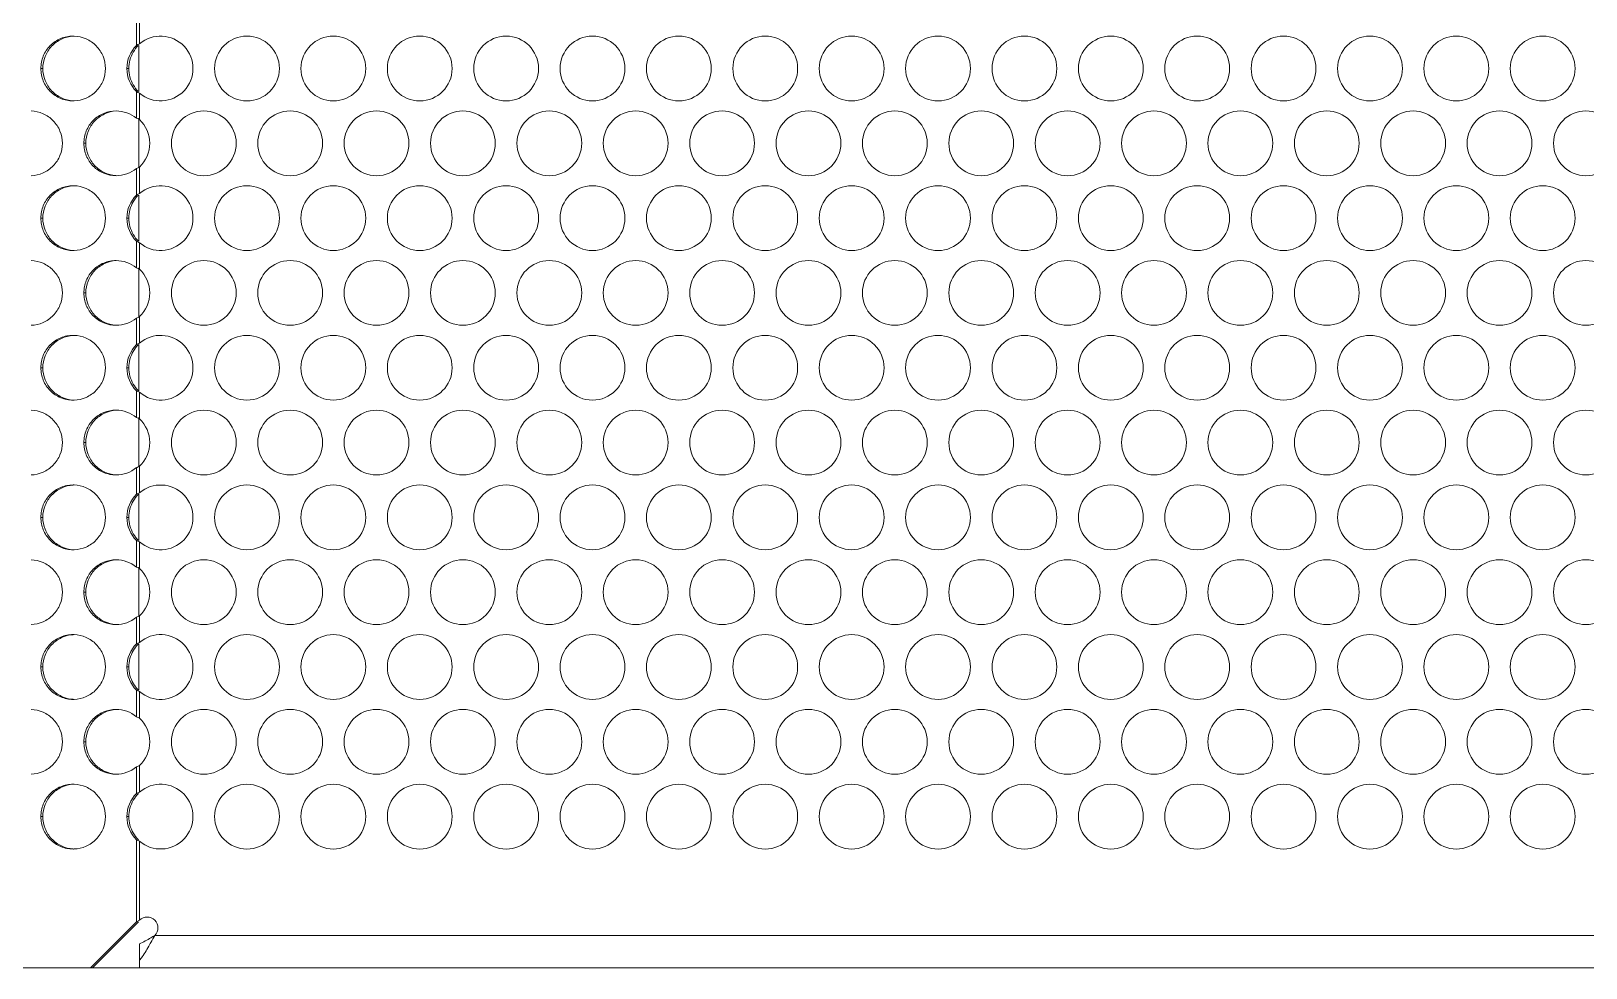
# Model space of a CAD drawing. Header units: millimetres. Extents: x 0 to 2524, y 0 to 1785.
# Drawn here: x 257.1 to 329.1, y 1207 to 1250.3 of the extents above; entities that cross this region are included whole.
import ezdxf

# ---------------------------------------------------------------- set-up
doc = ezdxf.new("R2010")
doc.units = ezdxf.units.MM
doc.header["$LTSCALE"] = 0.1
doc.layers.get('0').update_dxf_attribs({"lineweight": 13})
doc.layers.add('标注', color=251, linetype='Continuous', lineweight=9)

msp = doc.modelspace()

# ---------------------------------------------------------------- linework, layer by layer
msp.add_line((226.157, 1206.968), (907.065, 1206.968))
at = {"layer": '标注'}
for p, q in [((261.95, 1250.915), (261.95, 1249.683)), ((262.087, 1250.981), (262.087, 1249.752)), ((262.065, 1247.545), (262.065, 1249.683)), ((257.613, 1248.614), (257.521, 1248.614)), ((261.596, 1248.614), (261.504, 1248.614)), ((261.95, 1247.545), (261.95, 1246.312)), ((262.087, 1247.476), (262.087, 1246.247)), ((262.065, 1244.053), (262.065, 1246.312)), ((259.604, 1245.15), (259.512, 1245.15)), ((261.95, 1243.987), (261.95, 1242.755)), ((262.087, 1244.053), (262.087, 1242.824)), ((262.065, 1240.617), (262.065, 1242.755)), ((257.613, 1241.686), (257.521, 1241.686)), ((261.596, 1241.686), (261.504, 1241.686)), ((261.95, 1240.617), (261.95, 1239.384)), ((262.087, 1240.548), (262.087, 1239.319)), ((262.065, 1237.125), (262.065, 1239.384)), ((259.604, 1238.222), (259.512, 1238.222)), ((261.95, 1237.059), (261.95, 1235.827)), ((262.087, 1237.125), (262.087, 1235.896)), ((262.065, 1233.688), (262.065, 1235.827)), ((257.613, 1234.758), (257.521, 1234.758)), ((261.596, 1234.758), (261.504, 1234.758)), ((261.95, 1233.688), (261.95, 1232.456)), ((262.087, 1233.619), (262.087, 1232.39)), ((262.065, 1230.196), (262.065, 1232.456)), ((259.604, 1231.293), (259.512, 1231.293)), ((261.95, 1230.131), (261.95, 1228.898)), ((262.087, 1230.196), (262.087, 1228.967)), ((262.065, 1226.76), (262.065, 1228.898)), ((257.613, 1227.829), (257.521, 1227.829)), ((261.596, 1227.829), (261.504, 1227.829)), ((261.95, 1226.76), (261.95, 1225.528)), ((262.087, 1226.691), (262.087, 1225.462)), ((262.065, 1223.268), (262.065, 1225.528)), ((259.604, 1224.365), (259.512, 1224.365)), ((261.95, 1223.203), (261.95, 1221.97)), ((262.087, 1223.268), (262.087, 1222.039)), ((262.065, 1219.832), (262.065, 1221.97)), ((257.613, 1220.901), (257.521, 1220.901)), ((261.596, 1220.901), (261.504, 1220.901)), ((261.95, 1219.832), (261.95, 1218.6)), ((262.087, 1219.763), (262.087, 1218.534)), ((259.604, 1217.437), (259.512, 1217.437)), ((261.95, 1216.274), (261.95, 1215.042)), ((262.087, 1216.34), (262.087, 1215.111)), ((257.613, 1213.973), (257.521, 1213.973)), ((261.596, 1213.973), (261.504, 1213.973)), ((261.95, 1212.904), (261.95, 1209.1)), ((262.087, 1212.835), (262.087, 1209.175)), ((259.827, 1206.968), (261.95, 1209.1)), ((259.919, 1206.968), (262.042, 1209.1)), ((262.087, 1209.175), (261.95, 1209.1)), ((262.087, 1208.087), (262.087, 1206.968)), ((262.795, 1208.468), (421.565, 1208.468))]:
    msp.add_line(p, q, dxfattribs=at)
for centre in [(267.065, 1248.614), (271.065, 1248.614), (275.065, 1248.614), (279.065, 1248.614), (283.065, 1248.614), (287.065, 1248.614), (291.065, 1248.614), (295.065, 1248.614), (299.065, 1248.614), (303.065, 1248.614), (307.065, 1248.614), (311.065, 1248.614), (315.065, 1248.614), (319.065, 1248.614), (323.065, 1248.614), (327.065, 1248.614), (265.065, 1245.15), (265.065, 1245.15), (269.065, 1245.15), (273.065, 1245.15), (277.065, 1245.15), (281.065, 1245.15), (285.065, 1245.15), (289.065, 1245.15), (293.065, 1245.15), (297.065, 1245.15), (301.065, 1245.15), (305.065, 1245.15), (309.065, 1245.15), (313.065, 1245.15), (317.065, 1245.15), (321.065, 1245.15), (325.065, 1245.15), (329.065, 1245.15), (267.065, 1241.686), (271.065, 1241.686), (275.065, 1241.686), (279.065, 1241.686), (283.065, 1241.686), (287.065, 1241.686), (291.065, 1241.686), (295.065, 1241.686), (299.065, 1241.686), (303.065, 1241.686), (307.065, 1241.686), (311.065, 1241.686), (315.065, 1241.686), (319.065, 1241.686), (323.065, 1241.686), (327.065, 1241.686), (265.065, 1238.222), (265.065, 1238.222), (269.065, 1238.222), (273.065, 1238.222), (277.065, 1238.222), (281.065, 1238.222), (285.065, 1238.222), (289.065, 1238.222), (293.065, 1238.222), (297.065, 1238.222), (301.065, 1238.222), (305.065, 1238.222), (309.065, 1238.222), (313.065, 1238.222), (317.065, 1238.222), (321.065, 1238.222), (325.065, 1238.222), (329.065, 1238.222), (267.065, 1234.758), (271.065, 1234.758), (275.065, 1234.758), (279.065, 1234.758), (283.065, 1234.758), (287.065, 1234.758), (291.065, 1234.758), (295.065, 1234.758), (299.065, 1234.758), (303.065, 1234.758), (307.065, 1234.758), (311.065, 1234.758), (315.065, 1234.758), (319.065, 1234.758), (323.065, 1234.758), (327.065, 1234.758), (265.065, 1231.293), (265.065, 1231.293), (269.065, 1231.293), (273.065, 1231.293), (277.065, 1231.293), (281.065, 1231.293), (285.065, 1231.293), (289.065, 1231.293), (293.065, 1231.293), (297.065, 1231.293), (301.065, 1231.293), (305.065, 1231.293), (309.065, 1231.293), (313.065, 1231.293), (317.065, 1231.293), (321.065, 1231.293), (325.065, 1231.293), (329.065, 1231.293), (267.065, 1227.829), (271.065, 1227.829), (275.065, 1227.829), (279.065, 1227.829), (283.065, 1227.829), (287.065, 1227.829), (291.065, 1227.829), (295.065, 1227.829), (299.065, 1227.829), (303.065, 1227.829), (307.065, 1227.829), (311.065, 1227.829), (315.065, 1227.829), (319.065, 1227.829), (323.065, 1227.829), (327.065, 1227.829), (265.065, 1224.365), (265.065, 1224.365), (269.065, 1224.365), (273.065, 1224.365), (277.065, 1224.365), (281.065, 1224.365), (285.065, 1224.365), (289.065, 1224.365), (293.065, 1224.365), (297.065, 1224.365), (301.065, 1224.365), (305.065, 1224.365), (309.065, 1224.365), (313.065, 1224.365), (317.065, 1224.365), (321.065, 1224.365), (325.065, 1224.365), (329.065, 1224.365), (267.065, 1220.901), (267.065, 1220.901), (271.065, 1220.901), (271.065, 1220.901), (275.065, 1220.901), (275.065, 1220.901), (279.065, 1220.901), (279.065, 1220.901), (283.065, 1220.901), (283.065, 1220.901), (287.065, 1220.901), (287.065, 1220.901), (291.065, 1220.901), (291.065, 1220.901), (295.065, 1220.901), (295.065, 1220.901), (299.065, 1220.901), (299.065, 1220.901), (303.065, 1220.901), (303.065, 1220.901), (307.065, 1220.901), (307.065, 1220.901), (311.065, 1220.901), (311.065, 1220.901), (315.065, 1220.901), (315.065, 1220.901), (319.065, 1220.901), (319.065, 1220.901), (323.065, 1220.901), (323.065, 1220.901), (327.065, 1220.901), (327.065, 1220.901), (265.065, 1217.437), (269.065, 1217.437), (273.065, 1217.437), (277.065, 1217.437), (281.065, 1217.437), (285.065, 1217.437), (289.065, 1217.437), (293.065, 1217.437), (297.065, 1217.437), (301.065, 1217.437), (305.065, 1217.437), (309.065, 1217.437), (313.065, 1217.437), (317.065, 1217.437), (321.065, 1217.437), (325.065, 1217.437), (329.065, 1217.437), (267.065, 1213.973), (271.065, 1213.973), (275.065, 1213.973), (279.065, 1213.973), (283.065, 1213.973), (287.065, 1213.973), (291.065, 1213.973), (295.065, 1213.973), (299.065, 1213.973), (303.065, 1213.973), (307.065, 1213.973), (311.065, 1213.973), (315.065, 1213.973), (319.065, 1213.973), (323.065, 1213.973), (327.065, 1213.973)]:
    msp.add_circle(centre, 1.5, dxfattribs=at)
for centre, radius, start, end in [((259.014, 1248.641), 1.473, 88.20493, 89.99913), ((263.065, 1248.614), 1.5, 229.35667, 130.64333), ((263.007, 1248.615), 1.503, 134.69146, 180.02453), ((263.102, 1248.612), 1.508, 134.71102, 149.79613), ((263.241, 1247.284), 2.724, 115.04829, 118.28717), ((263.007, 1248.613), 1.503, 179.97547, 225.30854), ((263.102, 1248.616), 1.508, 210.20387, 225.28898), ((259.014, 1248.587), 1.473, 270.00087, 271.79507), ((263.241, 1249.943), 2.724, 241.71283, 244.95171), ((261.006, 1245.159), 1.49, 50.68008, 89.97762), ((260.722, 1243.557), 3.017, 63.07603, 65.9709), ((261.065, 1245.15), 1.5, 312.99896, 47.00104), ((261.006, 1245.14), 1.49, 270.02238, 309.31992), ((260.722, 1246.742), 3.017, 294.0291, 296.92397), ((259.014, 1241.713), 1.473, 88.20493, 89.99913), ((263.007, 1241.686), 1.503, 134.69146, 180.02453), ((263.102, 1241.683), 1.508, 134.71102, 149.79613), ((263.241, 1240.356), 2.724, 115.04829, 118.28717), ((263.065, 1241.686), 1.5, 229.35667, 130.64333), ((263.007, 1241.685), 1.503, 179.97547, 225.30854), ((263.102, 1241.688), 1.508, 210.20387, 225.28898), ((263.241, 1243.015), 2.724, 241.71283, 244.95171), ((259.014, 1241.659), 1.473, 270.00087, 271.79507), ((261.006, 1238.231), 1.49, 50.68008, 89.97762), ((260.722, 1236.629), 3.017, 63.07603, 65.9709), ((261.065, 1238.222), 1.5, 312.99896, 47.00104), ((261.006, 1238.212), 1.49, 270.02238, 309.31992), ((260.722, 1239.814), 3.017, 294.0291, 296.92397), ((259.014, 1234.784), 1.473, 88.20493, 89.99913), ((263.065, 1234.758), 1.5, 229.35667, 130.64333), ((263.007, 1234.758), 1.503, 134.69146, 180.02453), ((263.102, 1234.755), 1.508, 134.71102, 149.79613), ((263.241, 1233.428), 2.724, 115.04829, 118.28717), ((263.007, 1234.757), 1.503, 179.97547, 225.30854), ((263.102, 1234.76), 1.508, 210.20387, 225.28898), ((263.241, 1236.087), 2.724, 241.71283, 244.95171), ((259.014, 1234.731), 1.473, 270.00087, 271.79507), ((261.006, 1231.303), 1.49, 50.68008, 89.97762), ((260.722, 1229.701), 3.017, 63.07603, 65.9709), ((261.065, 1231.293), 1.5, 312.99896, 47.00104), ((261.006, 1231.284), 1.49, 270.02238, 309.31992), ((260.722, 1232.886), 3.017, 294.0291, 296.92397), ((259.014, 1227.856), 1.473, 88.20493, 89.99913), ((263.241, 1226.5), 2.724, 115.04829, 118.28717), ((263.065, 1227.829), 1.5, 229.35667, 130.64333), ((263.007, 1227.83), 1.503, 134.69146, 180.02453), ((263.102, 1227.827), 1.508, 134.71102, 149.79613), ((263.007, 1227.829), 1.503, 179.97547, 225.30854), ((263.102, 1227.832), 1.508, 210.20387, 225.28898), ((259.014, 1227.802), 1.473, 270.00087, 271.79507), ((263.241, 1229.159), 2.724, 241.71283, 244.95171), ((261.006, 1224.375), 1.49, 50.68008, 89.97762), ((260.722, 1222.773), 3.017, 63.07603, 65.9709), ((261.065, 1224.365), 1.5, 312.99896, 47.00104), ((261.006, 1224.356), 1.49, 270.02238, 309.31992), ((260.722, 1225.958), 3.017, 294.0291, 296.92397), ((259.014, 1220.928), 1.473, 88.20493, 89.99913), ((263.007, 1220.902), 1.503, 134.69146, 180.02453), ((263.102, 1220.899), 1.508, 134.71102, 149.79613), ((263.241, 1219.572), 2.724, 115.04829, 118.28717), ((263.065, 1220.901), 1.5, 229.35667, 130.64333), ((263.007, 1220.9), 1.503, 179.97547, 225.30854), ((263.102, 1220.903), 1.508, 210.20387, 225.28898), ((263.241, 1222.231), 2.724, 241.71283, 244.95171), ((259.014, 1220.874), 1.473, 270.00087, 271.79507), ((261.006, 1217.447), 1.49, 50.68008, 89.97762), ((260.722, 1215.844), 3.017, 63.07603, 65.9709), ((261.065, 1217.437), 1.5, 312.99896, 47.00104), ((261.006, 1217.427), 1.49, 270.02238, 309.31992), ((260.722, 1219.03), 3.017, 294.0291, 296.92397), ((259.014, 1214), 1.473, 88.20493, 89.99913), ((263.065, 1213.973), 1.5, 229.35667, 130.64333), ((263.007, 1213.974), 1.503, 134.69146, 180.02453), ((263.102, 1213.971), 1.508, 134.71102, 149.79613), ((263.241, 1212.643), 2.724, 115.04829, 118.28717), ((263.007, 1213.972), 1.503, 179.97547, 225.30854), ((263.102, 1213.975), 1.508, 210.20387, 225.28898), ((259.014, 1213.946), 1.473, 270.00087, 271.79507), ((263.241, 1215.302), 2.724, 241.71283, 244.95171), ((262.441, 1208.821), 0.5, 315, 135)]:
    msp.add_arc(centre, radius, start, end, dxfattribs=at)
for points, knots in [([(257.521, 1248.614), (257.521, 1248.809), (257.598, 1249.203), (257.931, 1249.702), (258.427, 1250.036), (258.82, 1250.114), (259.015, 1250.114)], [0, 0, 0, 0, 0.250488, 0.50069, 0.750488, 1, 1, 1, 1]), ([(257.613, 1248.614), (257.613, 1248.802), (257.684, 1249.181), (257.993, 1249.667), (258.457, 1250.005), (258.83, 1250.1), (259.017, 1250.111)], [0, 0, 0, 0, 0.250454, 0.500681, 0.750486, 1, 1, 1, 1]), ([(259.061, 1250.113), (259.251, 1250.107), (259.634, 1250.02), (260.114, 1249.684), (260.434, 1249.192), (260.508, 1248.805), (260.508, 1248.614)], [0, 0, 0, 0, 0.249513, 0.499315, 0.74953, 1, 1, 1, 1]), ([(259.015, 1247.114), (258.82, 1247.114), (258.427, 1247.192), (257.931, 1247.526), (257.598, 1248.025), (257.521, 1248.419), (257.521, 1248.614)], [0, 0, 0, 0, 0.249512, 0.49931, 0.749512, 1, 1, 1, 1]), ([(259.017, 1247.117), (258.83, 1247.128), (258.457, 1247.223), (257.993, 1247.561), (257.684, 1248.047), (257.613, 1248.426), (257.613, 1248.614)], [0, 0, 0, 0, 0.249514, 0.499319, 0.749546, 1, 1, 1, 1]), ([(260.508, 1248.614), (260.508, 1248.423), (260.434, 1248.036), (260.114, 1247.544), (259.634, 1247.208), (259.251, 1247.121), (259.061, 1247.115)], [0, 0, 0, 0, 0.25047, 0.500685, 0.750487, 1, 1, 1, 1]), ([(257.069, 1246.649), (257.26, 1246.643), (257.642, 1246.556), (258.122, 1246.22), (258.442, 1245.727), (258.517, 1245.341), (258.517, 1245.15)], [0, 0, 0, 0, 0.249513, 0.499315, 0.74953, 1, 1, 1, 1]), ([(259.512, 1245.15), (259.512, 1245.345), (259.59, 1245.739), (259.922, 1246.238), (260.419, 1246.572), (260.812, 1246.65), (261.006, 1246.65)], [0, 0, 0, 0, 0.250509, 0.500696, 0.750504, 1, 1, 1, 1]), ([(259.604, 1245.15), (259.604, 1245.337), (259.676, 1245.716), (259.983, 1246.202), (260.447, 1246.54), (260.82, 1246.635), (261.006, 1246.647)], [0, 0, 0, 0, 0.250472, 0.500673, 0.750487, 1, 1, 1, 1]), ([(258.517, 1245.15), (258.517, 1244.959), (258.442, 1244.572), (258.122, 1244.08), (257.642, 1243.743), (257.26, 1243.657), (257.069, 1243.651)], [0, 0, 0, 0, 0.25047, 0.500685, 0.750487, 1, 1, 1, 1]), ([(261.006, 1243.65), (260.812, 1243.65), (260.419, 1243.728), (259.922, 1244.062), (259.59, 1244.561), (259.512, 1244.955), (259.512, 1245.15)], [0, 0, 0, 0, 0.249496, 0.499304, 0.749491, 1, 1, 1, 1]), ([(260.997, 1243.653), (260.812, 1243.666), (260.441, 1243.763), (259.981, 1244.102), (259.675, 1244.586), (259.604, 1244.963), (259.604, 1245.15)], [0, 0, 0, 0, 0.249514, 0.499329, 0.749532, 1, 1, 1, 1]), ([(257.521, 1241.686), (257.521, 1241.881), (257.598, 1242.275), (257.931, 1242.773), (258.427, 1243.108), (258.82, 1243.186), (259.015, 1243.186)], [0, 0, 0, 0, 0.250488, 0.50069, 0.750488, 1, 1, 1, 1]), ([(257.613, 1241.686), (257.613, 1241.873), (257.684, 1242.253), (257.993, 1242.739), (258.457, 1243.077), (258.83, 1243.172), (259.017, 1243.183)], [0, 0, 0, 0, 0.250454, 0.500681, 0.750486, 1, 1, 1, 1]), ([(259.061, 1243.185), (259.251, 1243.179), (259.634, 1243.092), (260.114, 1242.756), (260.434, 1242.263), (260.508, 1241.877), (260.508, 1241.686)], [0, 0, 0, 0, 0.249513, 0.499315, 0.74953, 1, 1, 1, 1]), ([(259.015, 1240.186), (258.82, 1240.186), (258.427, 1240.264), (257.931, 1240.598), (257.598, 1241.097), (257.521, 1241.491), (257.521, 1241.686)], [0, 0, 0, 0, 0.249512, 0.49931, 0.749512, 1, 1, 1, 1]), ([(259.017, 1240.188), (258.83, 1240.2), (258.457, 1240.294), (257.993, 1240.633), (257.684, 1241.119), (257.613, 1241.498), (257.613, 1241.686)], [0, 0, 0, 0, 0.249514, 0.499319, 0.749546, 1, 1, 1, 1]), ([(260.508, 1241.686), (260.508, 1241.494), (260.434, 1241.108), (260.114, 1240.616), (259.634, 1240.279), (259.251, 1240.192), (259.061, 1240.186)], [0, 0, 0, 0, 0.25047, 0.500685, 0.750487, 1, 1, 1, 1]), ([(257.069, 1239.721), (257.26, 1239.715), (257.642, 1239.628), (258.122, 1239.291), (258.442, 1238.799), (258.517, 1238.413), (258.517, 1238.222)], [0, 0, 0, 0, 0.249513, 0.499315, 0.74953, 1, 1, 1, 1]), ([(259.512, 1238.222), (259.512, 1238.417), (259.59, 1238.811), (259.922, 1239.309), (260.419, 1239.643), (260.812, 1239.722), (261.006, 1239.722)], [0, 0, 0, 0, 0.250509, 0.500696, 0.750504, 1, 1, 1, 1]), ([(259.604, 1238.222), (259.604, 1238.409), (259.676, 1238.788), (259.983, 1239.273), (260.447, 1239.612), (260.82, 1239.707), (261.006, 1239.719)], [0, 0, 0, 0, 0.250472, 0.500673, 0.750487, 1, 1, 1, 1]), ([(258.517, 1238.222), (258.517, 1238.03), (258.442, 1237.644), (258.122, 1237.152), (257.642, 1236.815), (257.26, 1236.728), (257.069, 1236.722)], [0, 0, 0, 0, 0.25047, 0.500685, 0.750487, 1, 1, 1, 1]), ([(261.006, 1236.722), (260.812, 1236.722), (260.419, 1236.8), (259.922, 1237.134), (259.59, 1237.632), (259.512, 1238.027), (259.512, 1238.222)], [0, 0, 0, 0, 0.249496, 0.499304, 0.749491, 1, 1, 1, 1]), ([(260.997, 1236.725), (260.812, 1236.738), (260.441, 1236.834), (259.981, 1237.173), (259.675, 1237.658), (259.604, 1238.035), (259.604, 1238.222)], [0, 0, 0, 0, 0.249514, 0.499329, 0.749532, 1, 1, 1, 1]), ([(257.521, 1234.758), (257.521, 1234.953), (257.598, 1235.347), (257.931, 1235.845), (258.427, 1236.179), (258.82, 1236.258), (259.015, 1236.258)], [0, 0, 0, 0, 0.250488, 0.50069, 0.750488, 1, 1, 1, 1]), ([(257.613, 1234.758), (257.613, 1234.945), (257.684, 1235.324), (257.993, 1235.81), (258.457, 1236.149), (258.83, 1236.244), (259.017, 1236.255)], [0, 0, 0, 0, 0.250454, 0.500681, 0.750486, 1, 1, 1, 1]), ([(259.061, 1236.257), (259.251, 1236.251), (259.634, 1236.164), (260.114, 1235.827), (260.434, 1235.335), (260.508, 1234.949), (260.508, 1234.758)], [0, 0, 0, 0, 0.249513, 0.499315, 0.74953, 1, 1, 1, 1]), ([(259.015, 1233.258), (258.82, 1233.258), (258.427, 1233.336), (257.931, 1233.67), (257.598, 1234.168), (257.521, 1234.562), (257.521, 1234.758)], [0, 0, 0, 0, 0.249512, 0.49931, 0.749512, 1, 1, 1, 1]), ([(259.017, 1233.26), (258.83, 1233.271), (258.457, 1233.366), (257.993, 1233.705), (257.684, 1234.191), (257.613, 1234.57), (257.613, 1234.758)], [0, 0, 0, 0, 0.249514, 0.499319, 0.749546, 1, 1, 1, 1]), ([(260.508, 1234.758), (260.508, 1234.566), (260.434, 1234.18), (260.114, 1233.688), (259.634, 1233.351), (259.251, 1233.264), (259.061, 1233.258)], [0, 0, 0, 0, 0.25047, 0.500685, 0.750487, 1, 1, 1, 1]), ([(257.069, 1232.793), (257.26, 1232.787), (257.642, 1232.7), (258.122, 1232.363), (258.442, 1231.871), (258.517, 1231.485), (258.517, 1231.293)], [0, 0, 0, 0, 0.249513, 0.499315, 0.74953, 1, 1, 1, 1]), ([(259.512, 1231.293), (259.512, 1231.488), (259.59, 1231.883), (259.922, 1232.381), (260.419, 1232.715), (260.812, 1232.793), (261.006, 1232.793)], [0, 0, 0, 0, 0.250509, 0.500696, 0.750504, 1, 1, 1, 1]), ([(259.604, 1231.293), (259.604, 1231.481), (259.676, 1231.86), (259.983, 1232.345), (260.447, 1232.684), (260.82, 1232.779), (261.006, 1232.791)], [0, 0, 0, 0, 0.250472, 0.500673, 0.750487, 1, 1, 1, 1]), ([(258.517, 1231.293), (258.517, 1231.102), (258.442, 1230.716), (258.122, 1230.224), (257.642, 1229.887), (257.26, 1229.8), (257.069, 1229.794)], [0, 0, 0, 0, 0.25047, 0.500685, 0.750487, 1, 1, 1, 1]), ([(261.006, 1229.793), (260.812, 1229.793), (260.419, 1229.872), (259.922, 1230.206), (259.59, 1230.704), (259.512, 1231.098), (259.512, 1231.293)], [0, 0, 0, 0, 0.249496, 0.499304, 0.749491, 1, 1, 1, 1]), ([(260.997, 1229.797), (260.812, 1229.809), (260.441, 1229.906), (259.981, 1230.245), (259.675, 1230.729), (259.604, 1231.107), (259.604, 1231.293)], [0, 0, 0, 0, 0.249514, 0.499329, 0.749532, 1, 1, 1, 1]), ([(257.521, 1227.829), (257.521, 1228.024), (257.598, 1228.419), (257.931, 1228.917), (258.427, 1229.251), (258.82, 1229.329), (259.015, 1229.329)], [0, 0, 0, 0, 0.250488, 0.50069, 0.750488, 1, 1, 1, 1]), ([(257.613, 1227.829), (257.613, 1228.017), (257.684, 1228.396), (257.993, 1228.882), (258.457, 1229.221), (258.83, 1229.315), (259.017, 1229.327)], [0, 0, 0, 0, 0.250454, 0.500681, 0.750486, 1, 1, 1, 1]), ([(259.061, 1229.329), (259.251, 1229.323), (259.634, 1229.236), (260.114, 1228.899), (260.434, 1228.407), (260.508, 1228.021), (260.508, 1227.829)], [0, 0, 0, 0, 0.249513, 0.499315, 0.74953, 1, 1, 1, 1]), ([(259.015, 1226.329), (258.82, 1226.329), (258.427, 1226.407), (257.931, 1226.742), (257.598, 1227.24), (257.521, 1227.634), (257.521, 1227.829)], [0, 0, 0, 0, 0.249512, 0.49931, 0.749512, 1, 1, 1, 1]), ([(259.017, 1226.332), (258.83, 1226.343), (258.457, 1226.438), (257.993, 1226.776), (257.684, 1227.263), (257.613, 1227.642), (257.613, 1227.829)], [0, 0, 0, 0, 0.249514, 0.499319, 0.749546, 1, 1, 1, 1]), ([(260.508, 1227.829), (260.508, 1227.638), (260.434, 1227.252), (260.114, 1226.76), (259.634, 1226.423), (259.251, 1226.336), (259.061, 1226.33)], [0, 0, 0, 0, 0.25047, 0.500685, 0.750487, 1, 1, 1, 1]), ([(257.069, 1225.864), (257.26, 1225.859), (257.642, 1225.772), (258.122, 1225.435), (258.442, 1224.943), (258.517, 1224.556), (258.517, 1224.365)], [0, 0, 0, 0, 0.249513, 0.499315, 0.74953, 1, 1, 1, 1]), ([(259.512, 1224.365), (259.512, 1224.56), (259.59, 1224.954), (259.922, 1225.453), (260.419, 1225.787), (260.812, 1225.865), (261.006, 1225.865)], [0, 0, 0, 0, 0.250509, 0.500696, 0.750504, 1, 1, 1, 1]), ([(259.604, 1224.365), (259.604, 1224.553), (259.676, 1224.931), (259.983, 1225.417), (260.447, 1225.756), (260.82, 1225.851), (261.006, 1225.862)], [0, 0, 0, 0, 0.250472, 0.500673, 0.750487, 1, 1, 1, 1]), ([(258.517, 1224.365), (258.517, 1224.174), (258.442, 1223.788), (258.122, 1223.295), (257.642, 1222.959), (257.26, 1222.872), (257.069, 1222.866)], [0, 0, 0, 0, 0.25047, 0.500685, 0.750487, 1, 1, 1, 1]), ([(261.006, 1222.865), (260.812, 1222.865), (260.419, 1222.943), (259.922, 1223.277), (259.59, 1223.776), (259.512, 1224.17), (259.512, 1224.365)], [0, 0, 0, 0, 0.249496, 0.499304, 0.749491, 1, 1, 1, 1]), ([(260.997, 1222.869), (260.812, 1222.881), (260.441, 1222.978), (259.981, 1223.317), (259.675, 1223.801), (259.604, 1224.178), (259.604, 1224.365)], [0, 0, 0, 0, 0.249514, 0.499329, 0.749532, 1, 1, 1, 1]), ([(257.521, 1220.901), (257.521, 1221.096), (257.598, 1221.49), (257.931, 1221.989), (258.427, 1222.323), (258.82, 1222.401), (259.015, 1222.401)], [0, 0, 0, 0, 0.250488, 0.50069, 0.750488, 1, 1, 1, 1]), ([(257.613, 1220.901), (257.613, 1221.089), (257.684, 1221.468), (257.993, 1221.954), (258.457, 1222.292), (258.83, 1222.387), (259.017, 1222.398)], [0, 0, 0, 0, 0.250454, 0.500681, 0.750486, 1, 1, 1, 1]), ([(259.061, 1222.4), (259.251, 1222.394), (259.634, 1222.307), (260.114, 1221.971), (260.434, 1221.479), (260.508, 1221.092), (260.508, 1220.901)], [0, 0, 0, 0, 0.249513, 0.499315, 0.74953, 1, 1, 1, 1]), ([(259.015, 1219.401), (258.82, 1219.401), (258.427, 1219.479), (257.931, 1219.813), (257.598, 1220.312), (257.521, 1220.706), (257.521, 1220.901)], [0, 0, 0, 0, 0.249512, 0.49931, 0.749512, 1, 1, 1, 1]), ([(259.017, 1219.404), (258.83, 1219.415), (258.457, 1219.51), (257.993, 1219.848), (257.684, 1220.334), (257.613, 1220.713), (257.613, 1220.901)], [0, 0, 0, 0, 0.249514, 0.499319, 0.749546, 1, 1, 1, 1]), ([(260.508, 1220.901), (260.508, 1220.71), (260.434, 1220.324), (260.114, 1219.831), (259.634, 1219.495), (259.251, 1219.408), (259.061, 1219.402)], [0, 0, 0, 0, 0.25047, 0.500685, 0.750487, 1, 1, 1, 1]), ([(257.069, 1218.936), (257.26, 1218.93), (257.642, 1218.843), (258.122, 1218.507), (258.442, 1218.015), (258.517, 1217.628), (258.517, 1217.437)], [0, 0, 0, 0, 0.249513, 0.499315, 0.74953, 1, 1, 1, 1]), ([(259.512, 1217.437), (259.512, 1217.632), (259.59, 1218.026), (259.922, 1218.525), (260.419, 1218.859), (260.812, 1218.937), (261.006, 1218.937)], [0, 0, 0, 0, 0.250509, 0.500696, 0.750504, 1, 1, 1, 1]), ([(259.604, 1217.437), (259.604, 1217.625), (259.676, 1218.003), (259.983, 1218.489), (260.447, 1218.827), (260.82, 1218.923), (261.006, 1218.934)], [0, 0, 0, 0, 0.250472, 0.500673, 0.750487, 1, 1, 1, 1]), ([(258.517, 1217.437), (258.517, 1217.246), (258.442, 1216.859), (258.122, 1216.367), (257.642, 1216.031), (257.26, 1215.944), (257.069, 1215.938)], [0, 0, 0, 0, 0.25047, 0.500685, 0.750487, 1, 1, 1, 1]), ([(261.006, 1215.937), (260.812, 1215.937), (260.419, 1216.015), (259.922, 1216.349), (259.59, 1216.848), (259.512, 1217.242), (259.512, 1217.437)], [0, 0, 0, 0, 0.249496, 0.499304, 0.749491, 1, 1, 1, 1]), ([(260.997, 1215.94), (260.812, 1215.953), (260.441, 1216.05), (259.981, 1216.389), (259.675, 1216.873), (259.604, 1217.25), (259.604, 1217.437)], [0, 0, 0, 0, 0.249514, 0.499329, 0.749532, 1, 1, 1, 1]), ([(257.521, 1213.973), (257.521, 1214.168), (257.598, 1214.562), (257.931, 1215.061), (258.427, 1215.395), (258.82, 1215.473), (259.015, 1215.473)], [0, 0, 0, 0, 0.250488, 0.50069, 0.750488, 1, 1, 1, 1]), ([(257.613, 1213.973), (257.613, 1214.161), (257.684, 1214.54), (257.993, 1215.026), (258.457, 1215.364), (258.83, 1215.459), (259.017, 1215.47)], [0, 0, 0, 0, 0.250454, 0.500681, 0.750486, 1, 1, 1, 1]), ([(259.061, 1215.472), (259.251, 1215.466), (259.634, 1215.379), (260.114, 1215.043), (260.434, 1214.551), (260.508, 1214.164), (260.508, 1213.973)], [0, 0, 0, 0, 0.249513, 0.499315, 0.74953, 1, 1, 1, 1]), ([(259.015, 1212.473), (258.82, 1212.473), (258.427, 1212.551), (257.931, 1212.885), (257.598, 1213.384), (257.521, 1213.778), (257.521, 1213.973)], [0, 0, 0, 0, 0.249512, 0.49931, 0.749512, 1, 1, 1, 1]), ([(259.017, 1212.476), (258.83, 1212.487), (258.457, 1212.582), (257.993, 1212.92), (257.684, 1213.406), (257.613, 1213.785), (257.613, 1213.973)], [0, 0, 0, 0, 0.249514, 0.499319, 0.749546, 1, 1, 1, 1]), ([(260.508, 1213.973), (260.508, 1213.782), (260.434, 1213.395), (260.114, 1212.903), (259.634, 1212.567), (259.251, 1212.48), (259.061, 1212.474)], [0, 0, 0, 0, 0.25047, 0.500685, 0.750487, 1, 1, 1, 1]), ([(262.795, 1208.468), (262.736, 1208.432), (262.507, 1208.293), (262.272, 1208.161), (262.087, 1208.087)], [0, 0, 0, 0, 0.257347, 1, 1, 1, 1]), ([(262.559, 1208.042), (262.579, 1208.077), (262.658, 1208.218), (262.736, 1208.36), (262.795, 1208.468)], [0, 0, 0, 0, 0.246713, 1, 1, 1, 1]), ([(262.087, 1207.327), (262.129, 1207.376), (262.303, 1207.603), (262.449, 1207.849), (262.559, 1208.042)], [0, 0, 0, 0, 0.223949, 1, 1, 1, 1])]:
    msp.add_open_spline(points, degree=3, knots=knots, dxfattribs=at)
for points in [[(261.596, 1248.614), (261.596, 1248.875), (261.668, 1249.144), (261.799, 1249.37)], [(261.799, 1247.858), (261.668, 1248.083), (261.596, 1248.353), (261.596, 1248.614)], [(261.596, 1241.686), (261.596, 1241.947), (261.668, 1242.216), (261.799, 1242.442)], [(261.799, 1240.93), (261.668, 1241.155), (261.596, 1241.425), (261.596, 1241.686)], [(261.596, 1234.758), (261.596, 1235.019), (261.668, 1235.288), (261.799, 1235.514)], [(261.799, 1234.001), (261.668, 1234.227), (261.596, 1234.496), (261.596, 1234.758)], [(261.596, 1227.829), (261.596, 1228.09), (261.668, 1228.36), (261.799, 1228.585)], [(261.799, 1227.073), (261.668, 1227.299), (261.596, 1227.568), (261.596, 1227.829)], [(261.596, 1220.901), (261.596, 1221.162), (261.668, 1221.432), (261.799, 1221.657)], [(261.799, 1220.145), (261.668, 1220.371), (261.596, 1220.64), (261.596, 1220.901)], [(261.596, 1213.973), (261.596, 1214.234), (261.668, 1214.503), (261.799, 1214.729)], [(261.799, 1213.217), (261.668, 1213.442), (261.596, 1213.712), (261.596, 1213.973)]]:
    msp.add_open_spline(points, degree=3, dxfattribs=at)

doc.saveas('drawing.dxf')
